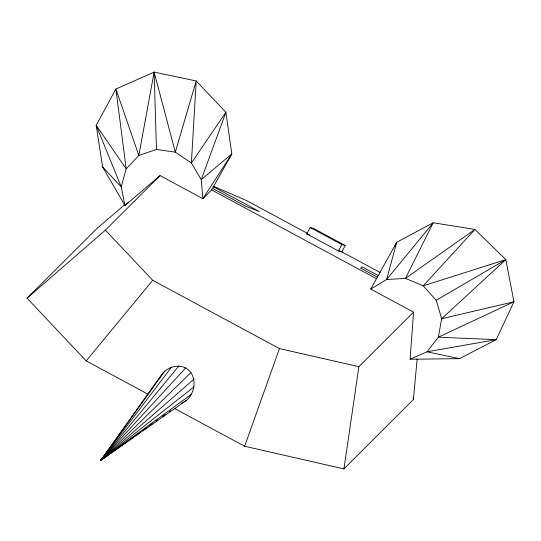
<?xml version="1.0" encoding="UTF-8"?>
<svg xmlns="http://www.w3.org/2000/svg" width="541" height="541" viewBox="0 0 541 541"><rect width="100%" height="100%" fill="white"/><g stroke="black" fill="none" stroke-linecap="round" stroke-linejoin="round"><path stroke-width="0.81" d="M410.092 359.238L413.561 312.143L370.713 289.063L396.729 242.233L433.233 222.77L474.944 229.431L505.801 259.639L513.95 301.783L496.246 339.64L459.498 358.649L410.092 359.238L427.018 351.806L496.246 339.64L438.345 337.199L427.018 351.806L459.498 358.649L457.835 358.365M174.31 408.374L244.647 446.257L343.934 468.905L413.378 399.596L417.158 358.96M343.934 468.905L358.899 366.697L413.561 312.143M103.75 168.109L102.594 166.919L121.204 186.861L96.183 125.309L126.181 168.873L115.896 89.049L138.834 155.456L156.457 149.465L175.311 152.177L196.2 80.967L191.386 163.01L225.901 112.258L201.245 179.659L231.812 153.915L202.895 198.669L201.245 179.659L191.386 163.01L175.311 152.177L154.138 72.095L138.834 155.456L126.181 168.873L121.204 186.861L124.951 205.594L160.048 175.588L202.895 198.669L211.659 189.925L231.812 153.915L225.901 112.258L196.2 80.967L154.138 72.095L115.896 89.049L96.183 125.309L102.594 166.919L124.951 205.566L128.508 202.016M244.647 446.257L279.46 348.58L152.711 280.306L105.387 230.141L27.05 298.206L86.202 360.908L147.652 394.01M159.176 378.714C163.389 368.955 175.751 363.085 185.685 367.927C197.499 374.872 196.045 392.326 186.314 400.462L100.89 460.269L159.71 377.219M394.66 246.804L396.729 242.233L386.599 279.535L370.713 289.063M306.747 233.888L310.162 227.518L313.557 228.437L345.246 245.506L341.831 251.876L338.436 250.963L306.747 233.888L309.466 234.625M338.436 250.963L341.851 244.586L345.246 245.506M164.795 371.052L100.89 460.269L134.425 436.465M109.417 448.8L100.89 460.269L191.399 394.288M110.919 446.771L113.427 443.397M171.517 367.116L100.89 460.269L108.897 454.122M86.202 360.908L152.711 280.306M178.855 366.02L100.89 460.269L194.07 386.822M104.109 456.388L100.89 460.269L193.921 379.187M185.685 367.927L100.89 460.269L103.426 458.044M103.236 457.842L100.89 460.269L190.98 372.553M27.05 298.206L96.494 228.904L124.403 204.951M105.387 230.141L160.048 175.588M505.801 259.639L441.652 318.723L438.345 337.199L513.95 301.783L441.652 318.723L436.235 300.289L423.245 285.817L405.439 278.372L386.599 279.535L433.233 222.77L405.439 278.372L474.944 229.431L423.245 285.817L505.801 259.639L436.235 300.289M135.798 435.491L139.903 432.577M142.641 430.629L146.746 427.715M149.485 425.774L152.217 423.833M156.329 420.918L157.695 419.944M162.483 416.543L165.221 414.602M169.326 411.687L170.699 410.714M180.937 403.613L186.314 400.462M279.46 348.58L358.899 366.697M213.14 186.077L246.764 200.67L307.193 233.218M310.162 227.518L341.851 244.586M339.62 250.686L380.154 272.522M212.938 186.53L259.281 211.497L245.736 206.243L212.599 188.39M378.457 275.687L362.267 266.97L360.604 268.113L377.544 277.242M211.659 189.925L376.502 278.723M413.196 397.074L413.378 399.596M154.138 72.095L156.457 149.465"/></g></svg>
